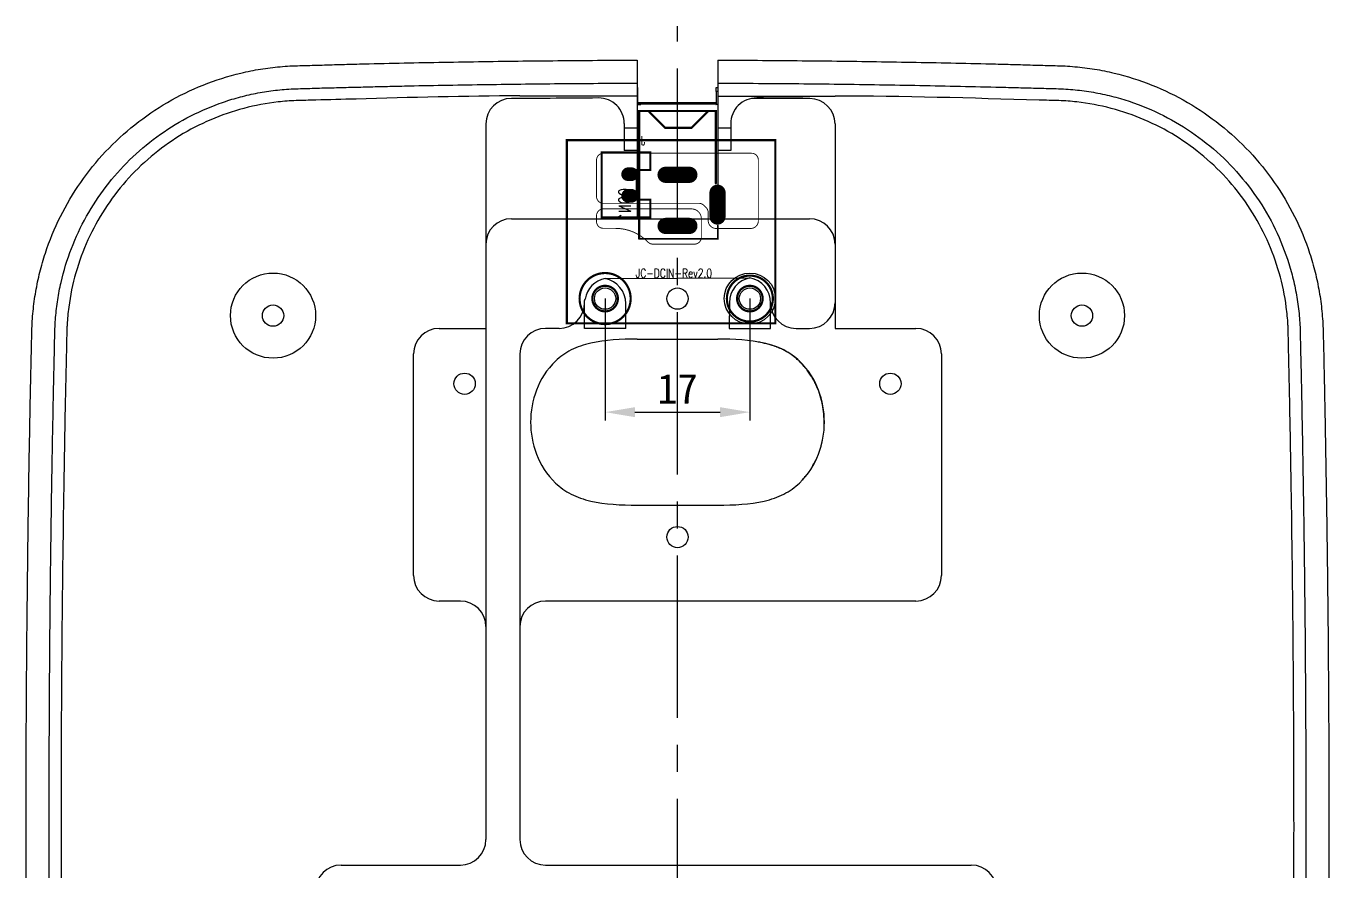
# Model space of a CAD drawing. Header units: millimetres. Extents: x 1791 to 2848, y -3889 to -2778.
# Drawn here: x 2597.1 to 2750.1, y -3605.3 to -3506.1 of the extents above; entities that cross this region are included whole.
import ezdxf

# ---------------------------------------------------------------- set-up
doc = ezdxf.new("R2010")
doc.units = ezdxf.units.MM
doc.linetypes.add('CENTER2', pattern=[28.575, 19.05, -3.175, 3.175, -3.175])
for name, color, linetype in [('2D_LINE_00', 1, 'Continuous'), ('2D_LINE_126', 2, 'Continuous'), ('BOARD_CUTOUT_00', 254, 'Continuous'), ('BOARD_OUTLINE_00', 254, 'Continuous'), ('COPPER_01', 1, 'Continuous'), ('COPPER_02', 5, 'Continuous'), ('DRIL_PLTE_THRU_01', 1, 'Continuous'), ('DRIL_PLTE_THRU_02', 6, 'Continuous'), ('DRIL_SYMBOL', 254, 'Continuous'), ('PADS_BOT', 216, 'Continuous'), ('PADS_INNER', 16, 'Continuous'), ('PADS_TOP', 16, 'Continuous'), ('PADS_XR_128', 34, 'Continuous'), ('PART_NAME_01', 255, 'Continuous'), ('PART_TOP_2DLINE_00', 255, 'Continuous'), ('PART_TOP_2DLINE_01', 255, 'Continuous'), ('TEXT_126', 2, 'Continuous')]:
    doc.layers.add(name, color=color, linetype=linetype)
doc.styles.add('W0$254', font='simplex', dxfattribs={"width": 0.75})
doc.styles.add('宋体', font='')
doc.styles.get('宋体').set_extended_font_data('SimSun')
doc.dimstyles.new('1x', dxfattribs={"dimtxt": 3.5, "dimasz": 3.5, "dimexe": 1, "dimexo": 0, "dimgap": 1, "dimtad": 1, "dimtoh": 1, "dimdec": 1, "dimrnd": 0.05, "dimdsep": 46, "dimtxsty": '宋体', "dimcen": 0, "dimclrd": 5, "dimclre": 5, "dimadec": 1, "dimazin": 2, "dimtfac": 1, "dimtdec": 1, "dimtofl": 0, "dimtmove": 0, "dimatfit": 3, "dimfxl": 0, "dimtzin": 0, "dimarcsym": 0})

# ---------------------------------------------------------------- blocks, each defined once
blk = doc.blocks.new('SMOOTH_0$254')
at = {"const_width": 0.127}
blk.add_lwpolyline([(-0.0635, 0, 1), (0.0635, 0, 1)], format="xyb", close=True, dxfattribs=at)
blk = doc.blocks.new('BOARD_6')
at = {"layer": 'BOARD_CUTOUT_00', "const_width": 0.254}
for points in [[(-1.53, -3.2, 1), (-4.53, -3.2, 1)], [(-1.53, -20.2, 1), (-4.53, -20.2, 1)]]:
    blk.add_lwpolyline(points, format="xyb", close=True, dxfattribs=at)
at = {"layer": 'BOARD_OUTLINE_00', "const_width": 0.254}
blk.add_lwpolyline([(-0.13, 1.3), (-0.13, -23.2), (-21.63, -23.2), (-21.63, 1.3)], close=True, dxfattribs=at)
at = {"layer": 'BOARD_OUTLINE_00'}
for p in [(-21.63, 1.3), (-0.13, 1.3), (-21.63, -23.2), (-0.13, -23.2)]:
    blk.add_blockref('SMOOTH_0$254', p, dxfattribs=at)
blk = doc.blocks.new('DRAWING_3')
at = {"layer": '2D_LINE_126', "const_width": 0.254}
blk.add_lwpolyline([(2.7, 0, 1), (-2.7, 0, 1)], format="xyb", close=True, dxfattribs=at)
blk = doc.blocks.new('DRAWING_4')
at = {"layer": '2D_LINE_126', "const_width": 0.254}
blk.add_lwpolyline([(3, 0, 1), (-3, 0, 1)], format="xyb", close=True, dxfattribs=at)
blk = doc.blocks.new('SMOOTH_0$0254')
at = {"const_width": 0.0127}
blk.add_lwpolyline([(-0.00635, 0, 1), (0.00635, 0, 1)], format="xyb", close=True, dxfattribs=at)
blk = doc.blocks.new('DRAWING_5')
at = {"layer": '2D_LINE_00', "const_width": 0.0254}
blk.add_lwpolyline([(0, 0), (0, 0.1)], dxfattribs=at)
at = {"layer": '2D_LINE_00'}
for p in [(0, 0.1), (0, 0)]:
    blk.add_blockref('SMOOTH_0$0254', p, dxfattribs=at)
blk = doc.blocks.new('SMOOTH_0$1')
at = {"const_width": 0.05}
blk.add_lwpolyline([(-0.025, 0, 1), (0.025, 0, 1)], format="xyb", close=True, dxfattribs=at)
blk = doc.blocks.new('COPPER_21')
at = {"layer": 'COPPER_02', "const_width": 0.1}
blk.add_lwpolyline([(-0.03, -0.29, -0.414214), (0.77, 0.51), (5.05, 0.51, -0.414214), (5.85, -0.29), (5.85, -11.53, 0.198912), (6.09, -12.09), (6.35, -12.36, 0.198912), (6.92, -12.6), (7.86, -12.6, -0.414214), (8.8, -13.54), (8.8, -17.59, -0.414214), (7.9, -18.49), (0.77, -18.49, -0.414214), (-0.03, -17.69)], format="xyb", close=True, dxfattribs=at)
at = {"layer": 'COPPER_02'}
for p in [(0.77, 0.51), (-0.03, -0.29)]:
    blk.add_blockref('SMOOTH_0$1', p, dxfattribs=at)
blk = doc.blocks.new('COPPER_22')
at = {"layer": 'COPPER_02', "const_width": 0.1}
blk.add_lwpolyline([(0.84, 0.51, 0.414214), (0.04, -0.29), (0.04, -10.65, 0.414214), (1.19, -11.8), (3.37, -11.8, 0.414214), (4.17, -11), (4.17, -6.11, 0.198912), (3.94, -5.54), (3.88, -5.48, -0.198912), (2.32, -1.72), (2.32, -0.29, 0.414214), (1.52, 0.51)], format="xyb", close=True, dxfattribs=at)
at = {"layer": 'COPPER_02'}
for p in [(0.84, 0.51), (0.04, -0.29)]:
    blk.add_blockref('SMOOTH_0$1', p, dxfattribs=at)
blk = doc.blocks.new('COPPER_23')
at = {"layer": 'COPPER_01', "const_width": 0.1}
blk.add_lwpolyline([(-0.03, -0.29, -0.414214), (0.77, 0.51), (5.05, 0.51, -0.414214), (5.85, -0.29), (5.85, -11.53, 0.198912), (6.09, -12.09), (6.35, -12.36, 0.198912), (6.92, -12.6), (7.86, -12.6, -0.414214), (8.8, -13.54), (8.8, -17.59, -0.414214), (7.9, -18.49), (0.77, -18.49, -0.414214), (-0.03, -17.69)], format="xyb", close=True, dxfattribs=at)
at = {"layer": 'COPPER_01'}
for p in [(0.77, 0.51), (-0.03, -0.29)]:
    blk.add_blockref('SMOOTH_0$1', p, dxfattribs=at)
blk = doc.blocks.new('COPPER_24')
at = {"layer": 'COPPER_01', "const_width": 0.1}
blk.add_lwpolyline([(0.84, 0.51, 0.414214), (0.04, -0.29), (0.04, -10.65, 0.414214), (1.19, -11.8), (3.37, -11.8, 0.414214), (4.17, -11), (4.17, -6.11, 0.198912), (3.94, -5.54), (3.88, -5.48, -0.198912), (2.32, -1.72), (2.32, -0.29, 0.414214), (1.52, 0.51)], format="xyb", close=True, dxfattribs=at)
at = {"layer": 'COPPER_01'}
for p in [(0.84, 0.51), (0.04, -0.29)]:
    blk.add_blockref('SMOOTH_0$1', p, dxfattribs=at)
blk = doc.blocks.new('SMOOTH_0$25')
at = {"const_width": 0.125}
blk.add_lwpolyline([(-0.0625, 0, 1), (0.0625, 0, 1)], format="xyb", close=True, dxfattribs=at)
blk = doc.blocks.new('SMOOTH_0$2')
at = {"const_width": 0.1}
blk.add_lwpolyline([(-0.05, 0, 1), (0.05, 0, 1)], format="xyb", close=True, dxfattribs=at)
blk = doc.blocks.new('PART_BODY_TOP_2')
at = {"layer": 'PART_TOP_2DLINE_00'}
for points, const_width in [([(7.5, 4.5), (-7.5, 4.5), (-7.5, -4.5), (1, -4.5)], 0.25), ([(5.97, -4.73), (7.51, -4.73), (7.51, 4.5)], 0.2), ([(-7.37, 3.31), (-5.52, 1.46), (-5.52, -1.65), (-7.475, -3.605)], 0.25)]:
    blk.add_lwpolyline(points, dxfattribs=dict(at, const_width=const_width))
for name, p in [('SMOOTH_0$25', (-7.5, 4.5)), ('SMOOTH_0$25', (7.5, 4.5)), ('SMOOTH_0$2', (7.51, 4.5)), ('SMOOTH_0$25', (-7.37, 3.31)), ('SMOOTH_0$25', (-5.52, 1.46)), ('SMOOTH_0$25', (-5.52, -1.65)), ('SMOOTH_0$25', (-7.5, -4.5)), ('SMOOTH_0$25', (-7.475, -3.605)), ('SMOOTH_0$25', (1, -4.5)), ('SMOOTH_0$2', (5.97, -4.73)), ('SMOOTH_0$2', (7.51, -4.73))]:
    blk.add_blockref(name, p, dxfattribs=at)
blk = doc.blocks.new('DRIL_SLOT_0002700110000000900')
at = {"const_width": 0.35}
blk.add_lwpolyline([(0.175, -1.05), (0.175, 1.05, 1), (-0.175, 1.05), (-0.175, -1.05, 1)], format="xyb", close=True, dxfattribs=at)
blk = doc.blocks.new('PAD_0')
at = {"const_width": 0.9}
blk.add_lwpolyline([(-1.4, -0.45), (1.4, -0.45, 1), (1.4, 0.45), (-1.4, 0.45, 1)], format="xyb", close=True, dxfattribs=at)
blk = doc.blocks.new('PAD_1')
at = {"const_width": 0.95}
blk.add_lwpolyline([(-1.4, -0.475), (1.4, -0.475, 1), (1.4, 0.475), (-1.4, 0.475, 1)], format="xyb", close=True, dxfattribs=at)
blk = doc.blocks.new('STK_TOP_1254')
at = {"layer": 'DRIL_PLTE_THRU_01'}
blk.add_blockref('DRIL_SLOT_0002700110000000900', (0, 0), dxfattribs=at)
at = {"layer": 'DRIL_PLTE_THRU_02'}
blk.add_blockref('DRIL_SLOT_0002700110000000900', (0, 0), dxfattribs=at)
at = {"layer": 'PADS_BOT', "rotation": 90}
blk.add_blockref('PAD_0', (0, 0), dxfattribs=at)
at = {"layer": 'PADS_INNER', "rotation": 90}
blk.add_blockref('PAD_0', (0, 0), dxfattribs=at)
at = {"layer": 'PADS_TOP', "rotation": 90}
blk.add_blockref('PAD_0', (0, 0), dxfattribs=at)
at = {"layer": 'PADS_XR_128', "rotation": 90}
blk.add_blockref('PAD_1', (0, 0), dxfattribs=at)
blk = doc.blocks.new('DRIL_SLOT_0001900090000000000')
at = {"const_width": 0.25}
blk.add_lwpolyline([(-0.9, -0.125), (0.9, -0.125, 1), (0.9, 0.125), (-0.9, 0.125, 1)], format="xyb", close=True, dxfattribs=at)
blk = doc.blocks.new('STK_TOP_1269')
at = {"layer": 'DRIL_PLTE_THRU_01'}
blk.add_blockref('DRIL_SLOT_0001900090000000000', (0, 0), dxfattribs=at)
at = {"layer": 'DRIL_PLTE_THRU_02'}
blk.add_blockref('DRIL_SLOT_0001900090000000000', (0, 0), dxfattribs=at)
at = {"layer": 'PADS_BOT'}
blk.add_blockref('PAD_0', (0, 0), dxfattribs=at)
at = {"layer": 'PADS_INNER'}
blk.add_blockref('PAD_0', (0, 0), dxfattribs=at)
at = {"layer": 'PADS_TOP'}
blk.add_blockref('PAD_0', (0, 0), dxfattribs=at)
at = {"layer": 'PADS_XR_128'}
blk.add_blockref('PAD_1', (0, 0), dxfattribs=at)
blk = doc.blocks.new('DRIL_SLOT_0002700102000000900')
at = {"const_width": 0.35}
blk.add_lwpolyline([(0.175, -0.95), (0.175, 0.95, 1), (-0.175, 0.95), (-0.175, -0.95, 1)], format="xyb", close=True, dxfattribs=at)
blk = doc.blocks.new('STK_TOP_1253')
at = {"layer": 'DRIL_PLTE_THRU_01'}
blk.add_blockref('DRIL_SLOT_0002700102000000900', (0, 0), dxfattribs=at)
at = {"layer": 'DRIL_PLTE_THRU_02'}
blk.add_blockref('DRIL_SLOT_0002700102000000900', (0, 0), dxfattribs=at)
at = {"layer": 'PADS_BOT', "rotation": 90}
blk.add_blockref('PAD_0', (0, 0), dxfattribs=at)
at = {"layer": 'PADS_INNER', "rotation": 90}
blk.add_blockref('PAD_0', (0, 0), dxfattribs=at)
at = {"layer": 'PADS_TOP', "rotation": 90}
blk.add_blockref('PAD_0', (0, 0), dxfattribs=at)
at = {"layer": 'PADS_XR_128', "rotation": 90}
blk.add_blockref('PAD_1', (0, 0), dxfattribs=at)
blk = doc.blocks.new('SYM_TOP_21')
for name, p in [('PART_BODY_TOP_2', (0, 0)), ('STK_TOP_1254', (0, 0)), ('STK_TOP_1253', (6, 0)), ('STK_TOP_1269', (3.5, -4.7))]:
    blk.add_blockref(name, p)
blk = doc.blocks.new('PART_TOP_0')
blk.add_blockref('SYM_TOP_21', (0, 0))
at = {"layer": 'PART_NAME_01', "style": 'W0$254', "width": 0.75}
blk.add_text('CON1', height=1.4, dxfattribs=at).set_placement((1.53167, 5.497))
blk = doc.blocks.new('PART_BODY_TOP_3')
at = {"layer": 'PART_TOP_2DLINE_01', "const_width": 0.25}
blk.add_lwpolyline([(-2.55, 3.3), (5.05, 3.3), (5.05, -2.4), (3, -2.4), (3, -0.8), (-0.5, -0.8), (-0.5, -2.4), (-2.55, -2.4)], close=True, dxfattribs=at)
at = {"layer": 'PART_TOP_2DLINE_01'}
for p in [(-2.55, 3.3), (5.05, 3.3), (-0.5, -0.8), (3, -0.8), (-2.55, -2.4), (-0.5, -2.4), (3, -2.4), (5.05, -2.4)]:
    blk.add_blockref('SMOOTH_0$25', p, dxfattribs=at)
blk = doc.blocks.new('DRIL_SYMBOL_0$9')
at = {"layer": 'DRIL_SYMBOL', "const_width": 0.0508}
for points in [[(-0.254, 0), (0.254, 0)], [(0, -0.254), (0, 0.254)]]:
    blk.add_lwpolyline(points, dxfattribs=at)
blk = doc.blocks.new('DRIL_HOLE_0$9')
at = {"const_width": 0.45}
blk.add_lwpolyline([(-0.225, 0, 1), (0.225, 0, 1)], format="xyb", close=True, dxfattribs=at)
blk.add_blockref('DRIL_SYMBOL_0$9', (0, 0))
blk = doc.blocks.new('PAD_2')
at = {"const_width": 0.8}
blk.add_lwpolyline([(-0.2, -0.4), (0.2, -0.4, 1), (0.2, 0.4), (-0.2, 0.4, 1)], format="xyb", close=True, dxfattribs=at)
blk = doc.blocks.new('STK_TOP_1218')
at = {"layer": 'DRIL_PLTE_THRU_01'}
blk.add_blockref('DRIL_HOLE_0$9', (0, 0), dxfattribs=at)
at = {"layer": 'DRIL_PLTE_THRU_02'}
blk.add_blockref('DRIL_HOLE_0$9', (0, 0), dxfattribs=at)
at = {"layer": 'PADS_BOT', "rotation": 90}
blk.add_blockref('PAD_2', (0, 0), dxfattribs=at)
at = {"layer": 'PADS_INNER', "rotation": 90}
blk.add_blockref('PAD_2', (0, 0), dxfattribs=at)
at = {"layer": 'PADS_TOP', "rotation": 90}
blk.add_blockref('PAD_2', (0, 0), dxfattribs=at)
blk = doc.blocks.new('SYM_TOP_4')
for name, p in [('PART_BODY_TOP_3', (0, 0)), ('STK_TOP_1218', (0, 0)), ('STK_TOP_1218', (2.54, 0))]:
    blk.add_blockref(name, p)
blk = doc.blocks.new('PART_TOP_1')
blk.add_blockref('SYM_TOP_4', (0, 0))
at = {"layer": 'PART_NAME_01', "style": 'W0$254', "width": 0.75}
blk.add_text('J1', height=1.05, rotation=90, dxfattribs=at).set_placement((-3.4, -1.8))
blk = doc.blocks.new('*D251')
at = {"color": 5, "lineweight": -2, "transparency": 16777216}
for p, q in [((2665.08, -3538.12), (2665.08, -3552.45)), ((2682.08, -3538.12), (2682.08, -3552.45)), ((2668.58, -3551.45), (2678.58, -3551.45))]:
    blk.add_line(p, q, dxfattribs=at)
at = {"color": 5, "transparency": 16777216}
for points in [[(2668.58, -3550.87), (2668.58, -3552.04), (2665.08, -3551.45)], [(2678.58, -3550.87), (2678.58, -3552.04), (2682.08, -3551.45)]]:
    blk.add_solid(points, dxfattribs=at)
at = {"layer": 'Defpoints', "color": 0, "transparency": 16777216}
for p in [(2665.08, -3538.12), (2682.08, -3538.12), (2682.08, -3551.45)]:
    blk.add_point(p, dxfattribs=at)
at = {"color": 0, "transparency": 16777216, "insert": (2673.58, -3548.7), "char_height": 3.5, "attachment_point": 5, "style": '宋体'}
blk.add_mtext('17', dxfattribs=at)

msp = doc.modelspace()

# ---------------------------------------------------------------- linework, layer by layer
at = {"color": 1, "linetype": 'CENTER2'}
msp.add_line((2673.58, -3701.63), (2673.58, -3506.13), dxfattribs=at)
at = {"color": 7, "linetype": 'Continuous'}
for p, q in [((2668.83, -3510.13), (2668.83, -3528.74)), ((2678.33, -3510.13), (2678.33, -3528.74)), ((2658.62, -3514.62), (2654.08, -3514.62)), ((2655.08, -3514.33), (2668.83, -3514.33)), ((2668.93, -3515.32), (2668.93, -3513.33)), ((2678.13, -3513.83), (2678.13, -3513.33)), ((2678.13, -3513.33), (2678.33, -3513.33)), ((2678.13, -3513.83), (2678.13, -3515.32)), ((2678.33, -3514.34), (2692.08, -3514.34)), ((2668.93, -3515.32), (2668.83, -3515.32)), ((2669.28, -3515.14), (2668.93, -3515.14)), ((2668.93, -3515.32), (2669.28, -3515.32)), ((2678.13, -3515.14), (2678.08, -3515.14)), ((2678.08, -3515.32), (2678.13, -3515.32)), ((2678.33, -3515.32), (2678.13, -3515.32)), ((2689.08, -3514.65), (2682.36, -3514.65)), ((2651.08, -3517.62), (2651.08, -3601.62)), ((2667.33, -3517.57), (2667.33, -3520.74)), ((2679.83, -3517.57), (2679.83, -3520.74)), ((2692.08, -3517.62), (2692.08, -3541.62)), ((2668.83, -3518.12), (2667.33, -3518.12)), ((2679.83, -3518.12), (2678.33, -3518.12)), ((2668.83, -3520.74), (2667.33, -3520.74)), ((2679.83, -3520.74), (2678.33, -3520.74)), ((2654.08, -3528.74), (2689.08, -3528.74)), ((2665.09, -3535.77), (2682.09, -3535.68)), ((2662.67, -3541.62), (2662.67, -3538.41)), ((2667.51, -3541.62), (2667.51, -3538.71)), ((2679.67, -3538.59), (2679.64, -3541.62)), ((2684.51, -3541.62), (2684.51, -3538.62)), ((2645.58, -3541.62), (2651.08, -3541.62)), ((2659.67, -3541.62), (2658.08, -3541.62)), ((2667.51, -3541.62), (2662.67, -3541.62)), ((2679.64, -3541.62), (2684.51, -3541.62)), ((2687.51, -3541.62), (2689.08, -3541.62)), ((2692.08, -3541.62), (2701.58, -3541.62)), ((2668.83, -3542.87), (2678.33, -3542.87)), ((2642.58, -3570.62), (2642.58, -3544.62)), ((2655.08, -3544.62), (2655.08, -3601.62)), ((2704.58, -3544.62), (2704.58, -3570.62)), ((2668.83, -3562.37), (2678.33, -3562.37)), ((2648.08, -3573.62), (2645.58, -3573.62)), ((2701.58, -3573.62), (2658.08, -3573.62)), ((2634.08, -3604.62), (2648.08, -3604.62)), ((2658.08, -3604.62), (2708.08, -3604.62))]:
    msp.add_line(p, q, dxfattribs=at)
for centre, radius in [((2626.08, -3540.12), 5), ((2721.08, -3540.12), 5), ((2665.08, -3538.12), 1.25), ((2673.58, -3538.12), 1.25), ((2682.08, -3538.12), 1.25), ((2626.08, -3540.12), 1.25), ((2721.08, -3540.12), 1.25), ((2648.58, -3548.12), 1.25), ((2698.58, -3548.12), 1.25), ((2673.58, -3566.12), 1.25)]:
    msp.add_circle(centre, radius, dxfattribs=at)
at = {"color": 5, "linetype": 'Continuous'}
msp.add_circle((2682.08, -3538.12), 3, dxfattribs=at)
at = {"color": 7, "linetype": 'Continuous'}
for centre, radius, start, end in [((2654.08, -3517.62), 3, 90, 180), ((2673.74, -5019.33), 1504.79, 90.359, 90.5758), ((2664.33, -3517.57), 3, 0, 90.359), ((2675.71, -5114.7), 1600.89, 90.24274, 90.24631), ((2674, -5016.76), 1502.94, 89.83473, 89.84255), ((2682.83, -3517.58), 3, 89.3221, 179.8853), ((2673.39, -5118.97), 1604.43, 89.43961, 89.66), ((2689.08, -3517.63), 3, 0.1199, 89.5375), ((2673.58, -5013.68), 1498.37, 89.82599, 90.17779), ((2674.11, -5013.72), 1498.58, 90.02197, 90.18448), ((2674.11, -5013.76), 1498.45, 90.02197, 90.18448), ((2674.11, -5013.65), 1498.51, 89.84802, 90.02201), ((2674.11, -5013.69), 1498.38, 89.84802, 90.02201), ((2654.08, -3531.74), 3, 90, 180), ((2689.08, -3531.74), 3, 0, 90), ((2665.67, -3538.71), 3, 101.1419, 169.6032), ((2664.51, -3538.71), 3, 0, 78.8581), ((2682.67, -3538.62), 3, 101.0947, 179.4463), ((2681.51, -3538.62), 3, 360, 78.9051), ((2659.67, -3538.62), 3, 270, 0), ((2656.82, -3537.08), 6, 347.282, 349.6032), ((2687.51, -3538.62), 3, 180, 270), ((2689.08, -3538.62), 3, 270, 0), ((2645.58, -3544.62), 3, 90, 180), ((2658.08, -3544.62), 3, 90, 180), ((2701.58, -3544.62), 3, 0, 90), ((2679.46, -3552.62), 11.34, 0.0125, 2.7863), ((2679.01, -3552.62), 11.79, 358.1227, 0.0474), ((2679.64, -3552.64), 11.16, 357.2149, 358.1118), ((2680.53, -3552.72), 10.26, 345.0544, 348.7903), ((2681.12, -3552.9), 9.64, 330.1785, 334.6058), ((2681.81, -3553.45), 8.76, 316.834, 320.5116), ((2645.58, -3570.62), 3, 180, 270), ((2701.58, -3570.62), 3, 270, 0), ((2648.08, -3576.62), 3, 0, 90), ((2658.08, -3576.62), 3, 90, 180), ((2648.08, -3601.62), 3, 270, 0), ((2658.08, -3601.62), 3, 180, 270), ((2634.08, -3607.62), 3, 90, 180), ((2708.08, -3607.62), 3, 0, 90)]:
    msp.add_arc(centre, radius, start, end, dxfattribs=at)
for points, knots in [([(2673.58, -3690.12), (2670.48, -3690.12), (2665.82, -3690.1), (2659.6, -3690.06), (2654.95, -3690.01), (2650.29, -3689.94), (2645.63, -3689.86), (2640.97, -3689.77), (2637.09, -3689.68), (2633.99, -3689.6), (2631.66, -3689.53), (2629.72, -3689.48), (2628.16, -3689.43), (2626.62, -3689.33), (2624.69, -3689.09), (2621.64, -3688.49), (2617.92, -3687.32), (2613.72, -3685.29), (2609.85, -3682.67), (2606.4, -3679.52), (2603.45, -3675.9), (2601.06, -3671.89), (2599.56, -3668.29), (2598.69, -3665.31), (2598.21, -3663.03), (2597.94, -3661.11), (2597.81, -3659.56), (2597.76, -3658.39), (2597.73, -3657.23), (2597.7, -3655.68), (2597.66, -3653.74), (2597.61, -3651.41), (2597.54, -3648.3), (2597.47, -3644.42), (2597.39, -3639.76), (2597.32, -3635.1), (2597.24, -3628.89), (2597.16, -3621.13), (2597.1, -3611.81), (2597.07, -3599.39), (2597.1, -3586.96), (2597.21, -3574.54), (2597.3, -3566.78), (2597.39, -3560.57), (2597.47, -3555.91), (2597.54, -3552.03), (2597.6, -3548.92), (2597.65, -3546.59), (2597.7, -3544.65), (2597.73, -3543.1), (2597.75, -3541.94), (2597.8, -3540.77), (2597.93, -3539.22), (2598.19, -3537.3), (2598.67, -3535.02), (2599.53, -3532.03), (2601.01, -3528.43), (2603.4, -3524.42), (2606.34, -3520.79), (2609.78, -3517.62), (2613.64, -3514.99), (2617.84, -3512.95), (2621.55, -3511.77), (2624.6, -3511.16), (2626.52, -3510.92), (2628.07, -3510.81), (2629.24, -3510.77), (2630.4, -3510.74), (2631.95, -3510.7), (2633.89, -3510.64), (2637, -3510.56), (2640.88, -3510.47), (2645.54, -3510.38), (2651.75, -3510.27), (2659.51, -3510.18), (2665.73, -3510.14), (2668.83, -3510.13)], [0, 0, 0, 0, 0.031257, 0.046885, 0.062513, 0.078142, 0.09377, 0.109398, 0.125026, 0.132841, 0.140655, 0.148469, 0.152376, 0.156283, 0.164095, 0.171908, 0.187522, 0.203137, 0.218751, 0.234366, 0.24998, 0.265595, 0.281209, 0.289022, 0.296834, 0.304647, 0.308553, 0.31246, 0.316367, 0.320274, 0.328089, 0.335903, 0.343717, 0.359345, 0.374974, 0.390602, 0.40623, 0.437487, 0.468743, 0.5, 0.562513, 0.59377, 0.625026, 0.640655, 0.656283, 0.671911, 0.679726, 0.68754, 0.695354, 0.699261, 0.703168, 0.707075, 0.710982, 0.718794, 0.726607, 0.734419, 0.750034, 0.765648, 0.781263, 0.796877, 0.812492, 0.828106, 0.843721, 0.851533, 0.859346, 0.863252, 0.867159, 0.871066, 0.874974, 0.882788, 0.890602, 0.90623, 0.921858, 0.937487, 0.968743, 1, 1, 1, 1]), ([(2678.33, -3510.13), (2681.44, -3510.14), (2687.65, -3510.18), (2695.41, -3510.27), (2701.62, -3510.38), (2706.28, -3510.47), (2710.16, -3510.56), (2713.27, -3510.64), (2715.21, -3510.7), (2716.76, -3510.74), (2717.92, -3510.77), (2719.09, -3510.81), (2720.64, -3510.92), (2722.57, -3511.16), (2725.61, -3511.77), (2729.32, -3512.95), (2733.52, -3514.99), (2737.38, -3517.62), (2740.82, -3520.79), (2743.76, -3524.42), (2746.15, -3528.43), (2747.63, -3532.03), (2748.49, -3535.02), (2748.97, -3537.3), (2749.23, -3539.22), (2749.36, -3540.77), (2749.41, -3541.94), (2749.43, -3543.1), (2749.47, -3544.65), (2749.51, -3546.59), (2749.56, -3548.92), (2749.62, -3552.03), (2749.69, -3555.91), (2749.77, -3560.57), (2749.86, -3566.78), (2749.96, -3574.54), (2750.06, -3586.96), (2750.09, -3599.39), (2750.06, -3611.81), (2750, -3621.13), (2749.92, -3628.89), (2749.84, -3635.1), (2749.77, -3639.76), (2749.69, -3644.42), (2749.62, -3648.3), (2749.56, -3651.41), (2749.51, -3653.74), (2749.46, -3655.68), (2749.43, -3657.23), (2749.41, -3658.39), (2749.35, -3659.56), (2749.22, -3661.11), (2748.96, -3663.03), (2748.47, -3665.31), (2747.6, -3668.29), (2746.11, -3671.89), (2743.71, -3675.9), (2740.76, -3679.52), (2737.31, -3682.67), (2733.44, -3685.29), (2729.24, -3687.32), (2725.52, -3688.49), (2722.47, -3689.09), (2720.55, -3689.33), (2719, -3689.43), (2717.44, -3689.48), (2715.5, -3689.53), (2713.18, -3689.6), (2710.07, -3689.68), (2706.19, -3689.77), (2701.53, -3689.86), (2696.87, -3689.94), (2692.22, -3690.01), (2687.56, -3690.06), (2681.35, -3690.1), (2676.69, -3690.12), (2673.58, -3690.12)], [0, 0, 0, 0, 0.031257, 0.062513, 0.078141, 0.09377, 0.109398, 0.117212, 0.125026, 0.128933, 0.132841, 0.136748, 0.140654, 0.148467, 0.156279, 0.171894, 0.187508, 0.203123, 0.218737, 0.234352, 0.249966, 0.265581, 0.273393, 0.281206, 0.289018, 0.292925, 0.296832, 0.300739, 0.304646, 0.31246, 0.320274, 0.328089, 0.343717, 0.359345, 0.374974, 0.40623, 0.437487, 0.5, 0.531257, 0.562513, 0.59377, 0.609398, 0.625026, 0.640655, 0.656283, 0.664097, 0.671911, 0.679726, 0.683633, 0.68754, 0.691447, 0.695353, 0.703166, 0.710978, 0.718791, 0.734405, 0.75002, 0.765634, 0.781249, 0.796863, 0.812478, 0.828092, 0.835905, 0.843717, 0.847624, 0.851531, 0.859345, 0.867159, 0.874974, 0.890602, 0.90623, 0.921858, 0.937487, 0.953115, 0.968743, 1, 1, 1, 1]), ([(2667.48, -3687.41), (2664.44, -3687.39), (2658.37, -3687.35), (2650.78, -3687.25), (2644.71, -3687.14), (2640.15, -3687.05), (2636.36, -3686.96), (2633.32, -3686.88), (2630.35, -3686.79), (2627.43, -3686.74), (2624.61, -3686.34), (2621.89, -3685.75), (2618.58, -3684.66), (2614.83, -3682.8), (2611.38, -3680.42), (2608.3, -3677.58), (2605.66, -3674.33), (2603.51, -3670.73), (2602.16, -3667.51), (2601.36, -3664.85), (2600.91, -3662.81), (2600.61, -3660.74), (2600.47, -3658.98), (2600.44, -3657.54), (2600.42, -3656.41), (2600.39, -3655.28), (2600.36, -3653.76), (2600.32, -3651.86), (2600.27, -3649.58), (2600.23, -3647.3), (2600.17, -3644.26), (2600.11, -3640.46), (2600.01, -3634.39), (2599.92, -3626.79), (2599.84, -3617.67), (2599.79, -3608.56), (2599.78, -3599.44), (2599.8, -3590.33), (2599.85, -3581.21), (2599.93, -3572.1), (2600.03, -3564.5), (2600.13, -3558.42), (2600.21, -3553.86), (2600.28, -3550.07), (2600.35, -3547.03), (2600.39, -3545.13), (2600.42, -3543.61), (2600.45, -3542.49), (2600.47, -3541.4), (2600.57, -3539.99), (2600.77, -3538.26), (2601.29, -3535.53), (2602.31, -3532.2), (2604.09, -3528.41), (2606.4, -3524.91), (2609.17, -3521.77), (2612.37, -3519.06), (2615.91, -3516.83), (2619.1, -3515.41), (2621.75, -3514.56), (2623.78, -3514.06), (2625.84, -3513.71), (2627.96, -3513.5), (2630.15, -3513.45), (2632.4, -3513.38), (2634.67, -3513.33), (2636.95, -3513.27), (2639.23, -3513.21), (2643.78, -3513.11), (2650.61, -3512.99), (2659.72, -3512.87), (2665.79, -3512.84), (2668.83, -3512.83)], [0, 0, 0, 0, 0.032129, 0.064253, 0.080315, 0.09638, 0.112446, 0.120481, 0.128514, 0.14393, 0.151285, 0.15863, 0.173341, 0.188066, 0.20279, 0.217515, 0.23224, 0.246965, 0.261686, 0.269038, 0.276383, 0.283743, 0.291149, 0.295017, 0.299032, 0.303053, 0.307073, 0.315113, 0.323151, 0.33119, 0.339228, 0.355306, 0.371385, 0.40354, 0.435693, 0.467844, 0.499995, 0.532146, 0.564298, 0.596451, 0.628606, 0.644685, 0.660763, 0.676839, 0.684878, 0.692919, 0.696939, 0.700947, 0.704769, 0.708476, 0.715848, 0.723196, 0.737894, 0.752619, 0.767343, 0.782068, 0.796793, 0.811518, 0.826242, 0.833602, 0.840949, 0.848297, 0.855687, 0.863442, 0.871477, 0.879511, 0.887546, 0.89558, 0.903614, 0.935746, 0.967874, 1, 1, 1, 1]), ([(2678.33, -3512.83), (2681.49, -3512.84), (2686.24, -3512.87), (2692.57, -3512.94), (2697.31, -3513.01), (2702.06, -3513.09), (2706.8, -3513.19), (2710.76, -3513.28), (2713.52, -3513.35), (2715.1, -3513.4), (2716.29, -3513.43), (2717.46, -3513.46), (2718.61, -3513.49), (2719.72, -3513.56), (2721.17, -3513.7), (2722.97, -3513.97), (2725.79, -3514.63), (2729.22, -3515.84), (2733.07, -3517.88), (2736.59, -3520.47), (2739.68, -3523.56), (2742.28, -3527.06), (2744.33, -3530.91), (2745.54, -3534.34), (2746.2, -3537.16), (2746.54, -3539.32), (2746.69, -3541.14), (2746.72, -3542.65), (2746.75, -3544.21), (2746.8, -3546.19), (2746.87, -3549.36), (2746.94, -3553.31), (2747.03, -3558.06), (2747.1, -3562.81), (2747.17, -3567.56), (2747.23, -3572.31), (2747.29, -3578.64), (2747.35, -3586.56), (2747.38, -3596.05), (2747.38, -3605.55), (2747.34, -3615.05), (2747.27, -3624.54), (2747.17, -3632.46), (2747.08, -3638.79), (2747, -3643.54), (2746.93, -3647.5), (2746.87, -3650.66), (2746.82, -3653.04), (2746.78, -3655.02), (2746.74, -3656.6), (2746.72, -3657.76), (2746.69, -3658.9), (2746.59, -3660.36), (2746.36, -3662.16), (2745.94, -3664.29), (2745.16, -3667.09), (2743.8, -3670.46), (2741.58, -3674.22), (2738.84, -3677.61), (2735.62, -3680.56), (2732, -3683), (2728.06, -3684.88), (2724.58, -3685.94), (2721.73, -3686.47), (2719.92, -3686.67), (2718.64, -3686.74), (2717.88, -3686.76), (2716.71, -3686.8), (2714.14, -3686.87), (2710.18, -3686.97), (2705.44, -3687.08), (2700.69, -3687.18), (2694.37, -3687.28), (2686.46, -3687.37), (2676.97, -3687.42), (2670.64, -3687.42), (2667.48, -3687.41)], [0, 0, 0, 0, 0.032093, 0.04814, 0.064188, 0.080236, 0.096284, 0.112331, 0.120355, 0.124367, 0.128378, 0.132396, 0.136279, 0.140018, 0.143705, 0.151048, 0.158385, 0.173083, 0.18779, 0.202497, 0.217204, 0.231912, 0.246619, 0.261312, 0.268648, 0.275997, 0.283388, 0.287236, 0.291246, 0.299277, 0.307308, 0.323366, 0.339426, 0.355486, 0.371546, 0.387606, 0.403664, 0.43578, 0.467895, 0.50001, 0.532125, 0.564241, 0.59636, 0.61242, 0.62848, 0.644539, 0.652569, 0.660598, 0.668629, 0.672646, 0.676648, 0.680459, 0.68416, 0.691521, 0.69886, 0.706201, 0.720902, 0.735609, 0.750317, 0.765024, 0.779731, 0.794438, 0.809124, 0.816462, 0.823828, 0.827578, 0.829501, 0.831496, 0.839524, 0.855575, 0.871622, 0.887668, 0.903712, 0.9358, 0.967896, 1, 1, 1, 1]), ([(2655.08, -3514.33), (2648.66, -3514.33), (2640.68, -3514.57), (2632.28, -3514.79), (2630.13, -3514.85), (2629.33, -3514.87), (2628.23, -3514.9), (2626.01, -3515.06), (2622.63, -3515.69), (2618.72, -3517.03), (2615.04, -3518.94), (2611.69, -3521.37), (2608.73, -3524.26), (2606.24, -3527.56), (2604.25, -3531.19), (2602.82, -3535.08), (2602.13, -3538.43), (2601.92, -3540.67), (2601.87, -3541.7), (2601.85, -3542.24), (2601.84, -3542.83), (2601.83, -3543.32), (2601.75, -3546.67), (2601.62, -3552.97), (2601.3, -3571.77), (2601.09, -3600.12), (2601.3, -3628.47), (2601.62, -3647.27), (2601.75, -3653.57), (2601.83, -3656.92), (2601.84, -3657.41), (2601.85, -3658), (2601.87, -3658.54), (2601.92, -3659.57), (2602.13, -3661.81), (2602.82, -3665.16), (2604.25, -3669.05), (2606.24, -3672.68), (2608.73, -3675.98), (2611.69, -3678.87), (2615.04, -3681.3), (2618.72, -3683.2), (2622.63, -3684.55), (2626.01, -3685.17), (2628.23, -3685.33), (2629.33, -3685.36), (2630.13, -3685.39), (2632.28, -3685.45), (2637.4, -3685.59), (2645.26, -3685.76), (2654.7, -3685.91), (2662.57, -3685.98), (2668.86, -3686.01), (2673.58, -3686.02), (2677.41, -3686.02), (2679.67, -3686.01), (2680.36, -3686)], [0, 0, 0, 0, 0.066294, 0.082551, 0.086615, 0.088647, 0.090679, 0.098807, 0.115064, 0.13132, 0.147577, 0.163834, 0.18009, 0.196347, 0.212603, 0.22886, 0.245116, 0.253245, 0.255277, 0.257309, 0.259341, 0.261373, 0.262389, 0.293886, 0.326399, 0.456451, 0.586504, 0.619017, 0.650514, 0.65153, 0.653562, 0.655594, 0.657626, 0.659658, 0.667786, 0.684043, 0.700299, 0.716556, 0.732812, 0.749069, 0.765326, 0.781582, 0.797839, 0.814095, 0.822223, 0.824255, 0.826288, 0.830352, 0.846608, 0.879121, 0.911634, 0.944147, 0.960404, 0.976661, 0.992917, 1, 1, 1, 1]), ([(2668.83, -3513.33), (2668.85, -3513.33), (2668.88, -3513.33), (2668.91, -3513.33), (2668.93, -3513.33)], [0, 0, 0, 0, 0.489029, 1, 1, 1, 1]), ([(2680.36, -3686), (2681.25, -3686), (2685.28, -3685.98), (2692.46, -3685.91), (2701.9, -3685.76), (2709.76, -3685.59), (2714.88, -3685.45), (2717.03, -3685.39), (2717.83, -3685.36), (2718.94, -3685.33), (2721.15, -3685.17), (2724.53, -3684.55), (2728.44, -3683.2), (2732.12, -3681.3), (2735.47, -3678.87), (2738.43, -3675.98), (2740.93, -3672.68), (2742.91, -3669.05), (2744.34, -3665.16), (2745.04, -3661.81), (2745.25, -3659.57), (2745.3, -3658.54), (2745.31, -3658), (2745.32, -3657.41), (2745.33, -3656.92), (2745.41, -3653.57), (2745.54, -3647.27), (2745.86, -3628.47), (2746.08, -3600.12), (2745.86, -3571.77), (2745.54, -3552.97), (2745.41, -3546.67), (2745.33, -3543.32), (2745.32, -3542.83), (2745.31, -3542.24), (2745.3, -3541.7), (2745.25, -3540.67), (2745.04, -3538.43), (2744.34, -3535.08), (2742.91, -3531.19), (2740.93, -3527.56), (2738.43, -3524.26), (2735.47, -3521.37), (2732.12, -3518.94), (2728.44, -3517.03), (2724.53, -3515.69), (2721.15, -3515.06), (2718.94, -3514.9), (2717.83, -3514.87), (2717.03, -3514.85), (2708.48, -3514.61), (2700.09, -3514.34), (2692.08, -3514.34)], [0, 0, 0, 0, 0.009622, 0.043725, 0.077827, 0.11193, 0.128981, 0.133244, 0.135376, 0.137507, 0.146033, 0.163084, 0.180136, 0.197187, 0.214238, 0.23129, 0.248341, 0.265392, 0.282444, 0.299495, 0.308021, 0.310152, 0.312283, 0.314415, 0.316546, 0.317612, 0.350649, 0.384752, 0.521162, 0.657573, 0.691676, 0.724713, 0.725778, 0.72791, 0.730041, 0.732173, 0.734304, 0.74283, 0.759881, 0.776932, 0.793984, 0.811035, 0.828086, 0.845138, 0.862189, 0.879241, 0.896292, 0.904818, 0.906949, 0.90908, 0.913343, 1, 1, 1, 1]), ([(2668.83, -3542.87), (2666.95, -3542.87), (2664.13, -3543.03), (2661.01, -3544.06), (2658.57, -3545.85), (2656.76, -3548.82), (2656.33, -3551.35), (2656.33, -3552.62)], [0, 0, 0, 0, 0.249999, 0.375, 0.5, 0.75, 1, 1, 1, 1]), ([(2690.83, -3552.62), (2690.83, -3551.35), (2690.41, -3548.82), (2688.59, -3545.85), (2686.15, -3544.06), (2683.03, -3543.03), (2680.21, -3542.87), (2678.33, -3542.87)], [0, 0, 0, 0, 0.25, 0.500001, 0.625001, 0.750001, 1, 1, 1, 1]), ([(2690.78, -3552.06), (2690.77, -3551.86), (2690.74, -3551.48), (2690.68, -3551), (2690.63, -3550.68), (2690.6, -3550.52), (2690.58, -3550.43), (2690.41, -3549.66), (2690.1, -3548.71), (2689.63, -3547.79), (2689.47, -3547.5), (2689.37, -3547.34), (2689.22, -3547.1), (2689.03, -3546.82), (2688.84, -3546.55), (2688.74, -3546.42), (2688.68, -3546.35), (2688.42, -3546.02), (2688, -3545.56), (2687.51, -3545.13), (2687.26, -3544.93), (2687.13, -3544.83), (2687.05, -3544.78), (2686.86, -3544.64), (2686.6, -3544.47), (2686.32, -3544.31), (2686.17, -3544.23), (2686.09, -3544.18), (2685.88, -3544.08), (2685.62, -3543.96), (2685.31, -3543.83), (2685.15, -3543.77), (2685.07, -3543.74), (2685.03, -3543.73), (2685, -3543.72), (2684.62, -3543.58), (2684.15, -3543.45), (2683.48, -3543.3), (2683.18, -3543.24), (2683.07, -3543.22), (2683.07, -3543.22)], [0, 0, 0, 0, 0.046366, 0.090644, 0.112783, 0.123852, 0.129387, 0.134922, 0.312032, 0.35631, 0.378449, 0.389518, 0.400587, 0.444865, 0.467004, 0.478073, 0.483608, 0.489143, 0.577698, 0.621975, 0.644114, 0.655184, 0.660718, 0.666253, 0.710531, 0.732669, 0.743739, 0.749274, 0.754808, 0.799086, 0.821225, 0.832294, 0.837829, 0.840596, 0.84198, 0.843363, 0.931919, 0.976196, 0.998335, 1, 1, 1, 1]), ([(2656.33, -3552.62), (2656.33, -3553.89), (2656.76, -3556.42), (2658.57, -3559.38), (2661.01, -3561.17), (2664.13, -3562.21), (2666.95, -3562.37), (2668.83, -3562.37)], [0, 0, 0, 0, 0.25, 0.500001, 0.625001, 0.750001, 1, 1, 1, 1]), ([(2678.33, -3562.37), (2680.21, -3562.37), (2683.03, -3562.21), (2686.15, -3561.17), (2688.59, -3559.38), (2690.41, -3556.42), (2690.83, -3553.89), (2690.83, -3552.62)], [0, 0, 0, 0, 0.249999, 0.375, 0.5, 0.75, 1, 1, 1, 1])]:
    msp.add_open_spline(points, degree=3, knots=knots, dxfattribs=at)

# ---------------------------------------------------------------- block references
at = {"xscale": -1, "rotation": 90}
for name, p in [('PART_TOP_0', (2673.58, -3523.59)), ('PART_TOP_1', (2667.98, -3523.52)), ('DRAWING_5', (2678.18, -3519.1)), ('BOARD_6', (2661.88, -3541.15)), ('COPPER_21', (2664.59, -3521.09)), ('COPPER_23', (2664.58, -3521.09)), ('COPPER_22', (2664.58, -3527.56)), ('COPPER_24', (2664.58, -3527.55)), ('DRAWING_4', (2665.08, -3538.12)), ('DRAWING_3', (2682.08, -3538.12))]:
    msp.add_blockref(name, p, dxfattribs=at)

# ---------------------------------------------------------------- texts
at = {"layer": 'TEXT_126', "style": 'W0$254', "width": 0.75}
msp.add_text('JC-DCIN-Rev2.0', height=1.05, dxfattribs=at).set_placement((2668.67, -3535.67))

# ---------------------------------------------------------------- dimensions: what is measured, and where the dimension line sits
at = {"color": 0}
dim = msp.add_linear_dim(base=(2682.08, -3551.45), p1=(2665.08, -3538.12), p2=(2682.08, -3538.12), dimstyle='1x', dxfattribs=at)
dim.commit()
dim.dimension.update_dxf_attribs({"geometry": '*D251', "text_midpoint": (2673.58, -3548.7)})

doc.saveas('drawing.dxf')
